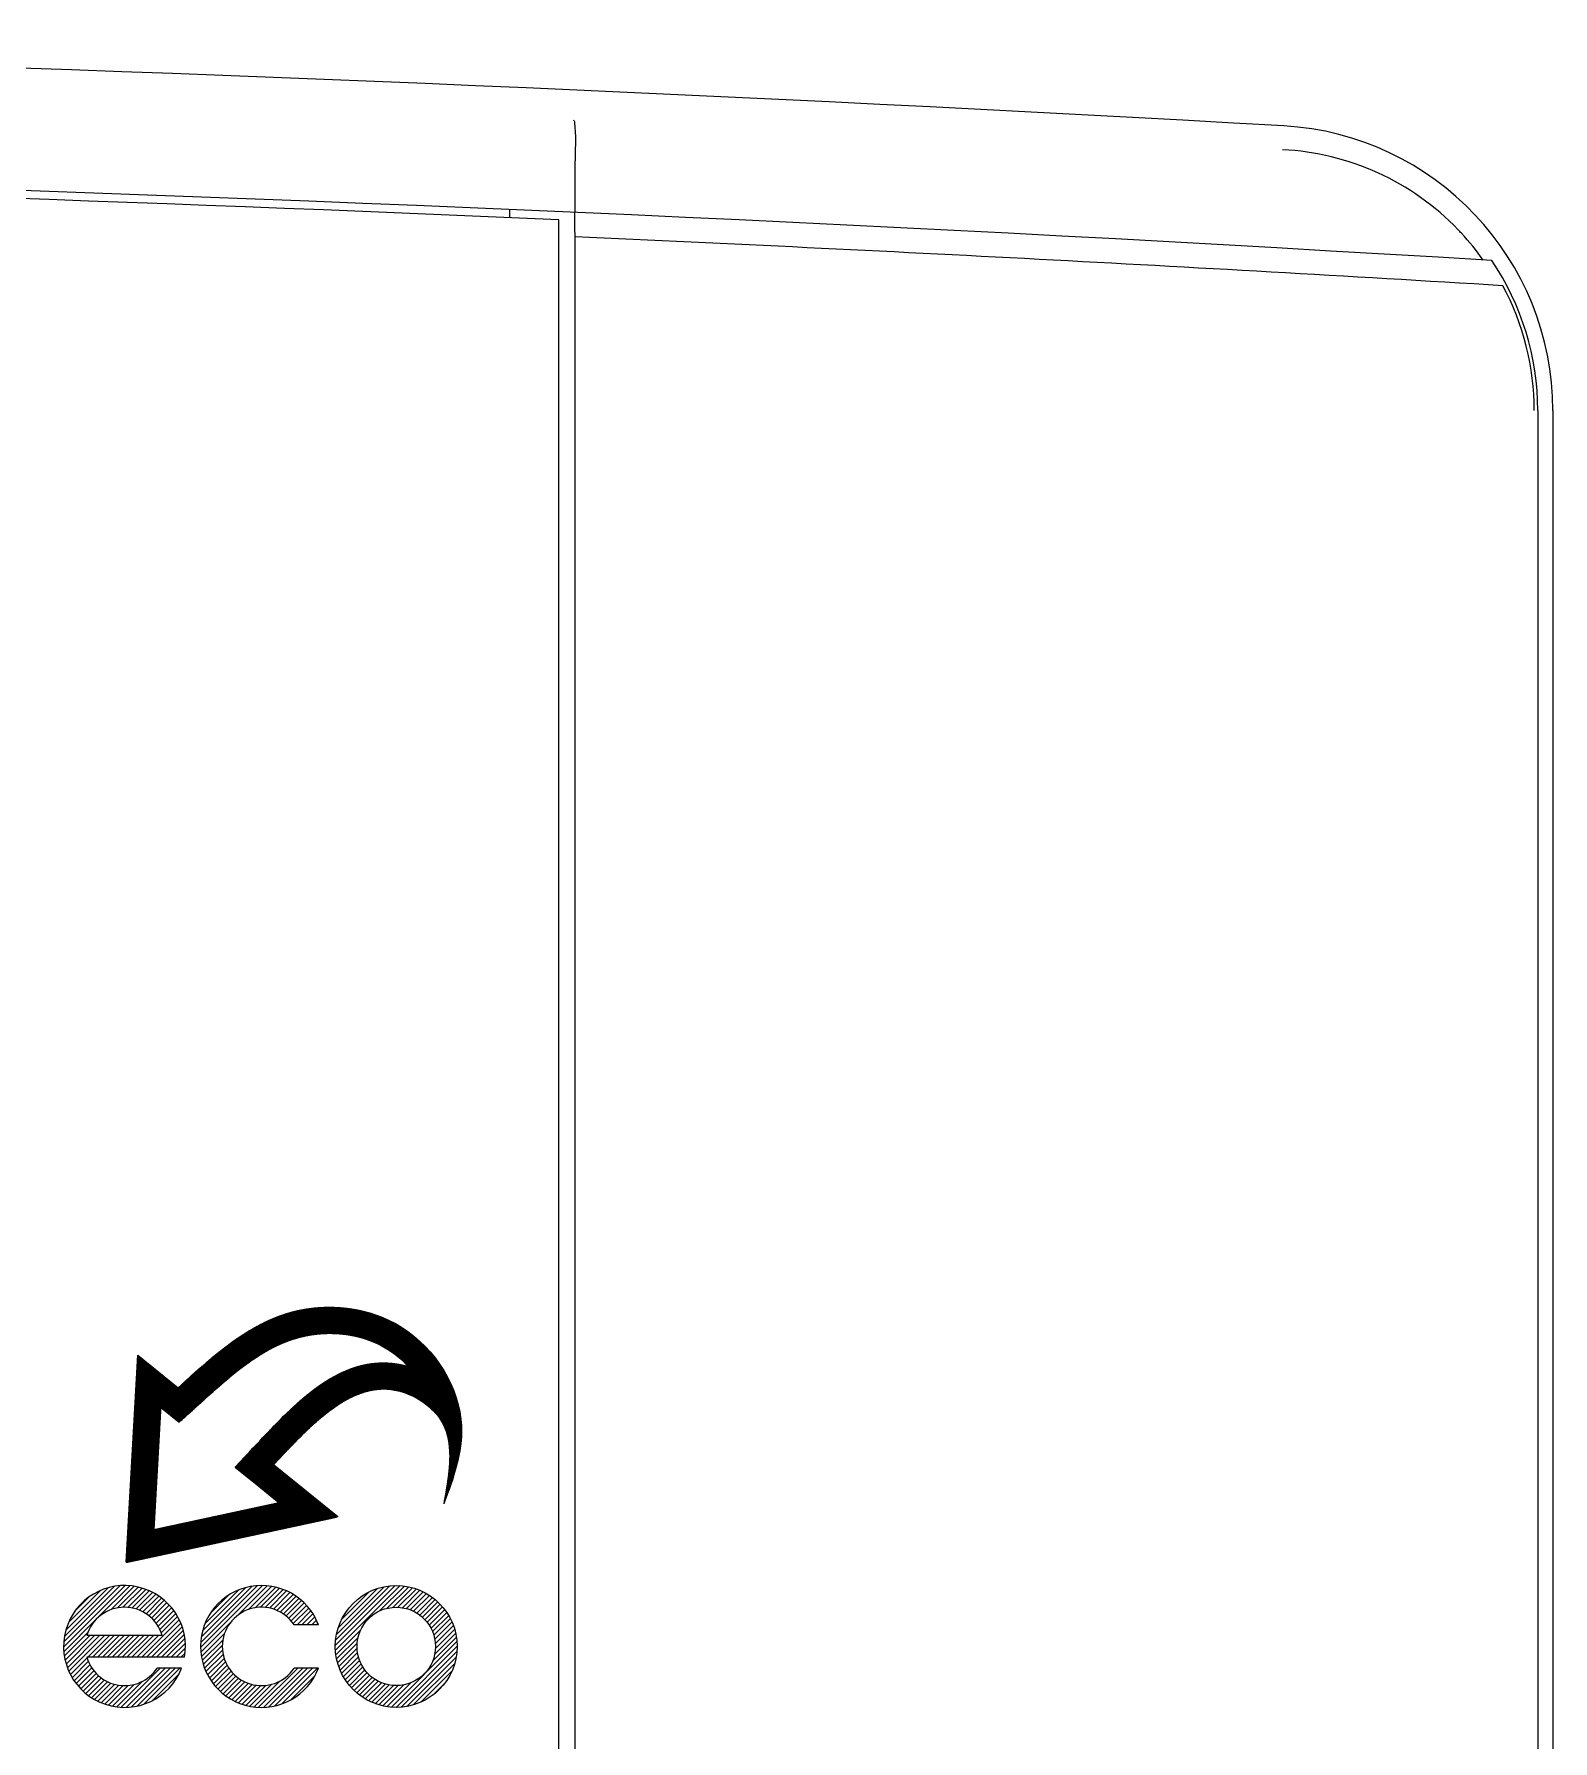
# Model space of a CAD drawing. Header units: millimetres. Extents: x 1826 to 2116, y 1670 to 1795.
# Drawn here: x 2097.08 to 2115.72, y 1767.62 to 1788.57 of the extents above; entities that cross this region are included whole.
import ezdxf

# ---------------------------------------------------------------- set-up
doc = ezdxf.new("R2010")
doc.units = ezdxf.units.MM

msp = doc.modelspace()

# ---------------------------------------------------------------- hatches: boundary and pattern name
h = msp.add_hatch()
h.set_pattern_fill('ANSI31', color=256, scale=0.01, angle=-6.436675000775066)
h.set_pattern_definition([(38.56332499922493, (10209.97186255266, 10280.50347962828), (-0.0007792240225707351, 0.00097739957164339), [])])
edge = h.paths.add_edge_path()
edge.add_spline(control_points=[(2102.109009781099, 1770.530490134354), (2102.225001266805, 1770.845295938495), (2102.482939942529, 1771.545352427431), (2102.096752387701, 1772.281257207793), (2101.781401850654, 1772.556718237089)], knot_values=[4.876698321843124, 4.876698321843124, 4.876698321843124, 4.876698321843124, 6.335500179022267, 8.120741769442958, 8.120741769442958, 8.120741769442958, 8.120741769442958], degree=3, periodic=0)
edge.add_line((2101.781401850654, 1772.556718237089), (2099.928770544791, 1772.765725008647))
edge.add_spline(control_points=[(2099.928770544786, 1772.765725008644), (2099.533260073666, 1772.578630369803), (2099.190884225478, 1772.266421805697), (2098.848508377287, 1771.954213241592)], knot_values=[0, 0, 0, 0, 1.991644351208437, 1.991644351208437, 1.991644351208437, 1.991644351208437], degree=3, periodic=0)
edge.add_line((2098.848508377287, 1771.954213241592), (2098.353659241471, 1772.35336294396))
edge.add_line((2098.353659241471, 1772.35336294396), (2098.210620612575, 1769.812414678717))
edge.add_line((2098.210620612575, 1769.812414678717), (2100.80909488726, 1770.372786771821))
edge.add_line((2100.80909488726, 1770.372786771821), (2100.017491567742, 1771.011301031037))
edge.add_spline(control_points=[(2100.017491567742, 1771.011301031037), (2100.511090387572, 1771.539117814972), (2101.1644667032, 1772.237788419034), (2102.288856011874, 1771.521778021905), (2102.179591729757, 1770.919528205851), (2102.109009781099, 1770.530490134354)], knot_values=[0, 0, 0, 0, 2.681982292592386, 3.550137558113267, 5.13422220114267, 5.13422220114267, 5.13422220114267, 5.13422220114267], degree=3, periodic=0)
edge = h.paths.add_edge_path(flags=16)
edge.add_spline(control_points=[(2098.859783003494, 1771.533994631051), (2099.187776778663, 1771.830513023434), (2099.302864506293, 1771.935257007711), (2099.649877380391, 1772.230598679111), (2099.879082490905, 1772.396114948687), (2100.256886888063, 1772.560712187297), (2100.402313329034, 1772.600303943181), (2100.713990329605, 1772.631478737995), (2100.87585028946, 1772.622446096283), (2101.17614172444, 1772.554122032891), (2101.31445521257, 1772.497606485046), (2101.521289347485, 1772.362314123937), (2101.600929468641, 1772.294134946071), (2101.672171122013, 1772.216913872976)], knot_values=[0.0118073707430658, 0.0118073707430658, 0.0118073707430658, 0.0118073707430658, 0.696193231103748, 0.696193231103748, 2.088579693311244, 2.088579693311244, 2.928696724208531, 2.928696724208531, 3.768813755105819, 3.768813755105819, 4.57333588772793, 4.57333588772793, 5.12651762310278, 5.12651762310278, 5.12651762310278, 5.12651762310278], degree=3, periodic=0)
edge.add_spline(control_points=[(2101.672171122011, 1772.216913872978), (2101.650589196328, 1772.223157338009), (2101.628862384157, 1772.228764233711), (2101.455319789602, 1772.26808729959), (2101.302375680352, 1772.267690830739), (2100.970432817499, 1772.203625228528), (2100.800256325345, 1772.122409240127), (2100.451450094894, 1771.896070601045), (2100.278166250882, 1771.73880409295), (2100.00159203859, 1771.462751304291), (2099.894512503171, 1771.348294790493), (2099.548785089835, 1770.978239436631)], knot_values=[0.01071475899619845, 0.01071475899619845, 0.01071475899619845, 0.01071475899619845, 0.08473069535466315, 0.08473069535466315, 0.5987380327716121, 0.5987380327716121, 1.281955058765988, 1.281955058765988, 2.13478424526688, 2.13478424526688, 2.703900676057915, 2.703900676057915, 2.703900676057915, 2.703900676057915], degree=3, periodic=0)
edge.add_line((2099.548785089835, 1770.978239436631), (2099.816587050997, 1770.762227999302))
edge.add_line((2099.816587050995, 1770.762227999304), (2100.086696822507, 1770.544355061644))
edge.add_line((2100.086696822509, 1770.544355061644), (2098.553720458774, 1770.213762151027))
edge.add_line((2098.553720458773, 1770.213762151027), (2098.638106453789, 1771.712800902357))
edge.add_line((2098.638106453789, 1771.712800902357), (2098.647603860538, 1771.705140209832))
edge.add_line((2098.64760386054, 1771.705140209832), (2098.859783003496, 1771.533994631053))
edge = h.paths.add_edge_path()
edge.add_spline(control_points=[(2101.781401850654, 1772.556718237089), (2101.721613386766, 1772.608943903035), (2101.285612290805, 1772.935646590688), (2100.564910148194, 1773.012582696495), (2100.040077197868, 1772.818378173554), (2099.928770544786, 1772.765725008644)], knot_values=[1.991644351208437, 1.991644351208437, 1.991644351208437, 1.991644351208437, 2.330114846188212, 4.316199212338715, 4.876698321843124, 4.876698321843124, 4.876698321843124, 4.876698321843124], degree=3, periodic=0)
edge.add_line((2099.928770544793, 1772.765725008646), (2101.781401850658, 1772.556718237088))
at = {"lineweight": 5}
h = msp.add_hatch(dxfattribs=at)
h.set_pattern_fill('ANSI31', color=256, scale=0.01342335350135831)
h.set_pattern_definition([(44.99999999999999, (-10428.4544212007, 8512.199081132774), (-0.03013628811146199, 0.030136288111462), [])])
edge = h.paths.add_edge_path(flags=17)
edge.add_arc((2101.525271050479, 1768.779775168866), 0.4812490580299001, 0, 360)
edge = h.paths.add_edge_path()
edge.add_arc((2101.525271050479, 1768.779775168866), 0.7478808080299001, 0, 360)
edge = h.paths.add_edge_path()
edge.add_line((2098.889047752233, 1768.513143418867), (2098.590945586275, 1768.513143418867))
edge.add_arc((2098.190310882652, 1768.779775168866), 0.4812490580299001, 196.082461547704, 326.3553075684607, ccw=False)
edge.add_line((2097.727895989588, 1768.646459293867), (2098.926213444473, 1768.646459293867))
edge.add_arc((2098.190310882652, 1768.779775168866), 0.7478808080299001, 349.731679614451, 699.1135922238989)
edge = h.paths.add_edge_path(flags=16)
edge.add_arc((2098.190310882652, 1768.779775168866), 0.4812490580299001, 16.08246154757175, 163.9175384524284)
edge.add_line((2097.727895989588, 1768.913091043866), (2098.652725775719, 1768.913091043866))
edge = h.paths.add_edge_path()
edge.add_arc((2099.871498610159, 1768.779775168866), 0.4812490580299001, 33.64469243153924, 326.3553075682946)
edge.add_line((2100.272133313782, 1768.513143418867), (2100.570235479736, 1768.513143418867))
edge.add_arc((2099.871498610159, 1768.779775168866), 0.7478808080299001, 20.886407776101123, 339.1135922238989, ccw=False)
edge.add_line((2100.570235479736, 1769.046406918866), (2100.272133313782, 1769.046406918866))

# ---------------------------------------------------------------- linework, layer by layer
at = {"linetype": 'Continuous'}
for p, q in [((2103.720338650122, 1786.381190243647), (2103.720338650122, 1787.014272836147)), ((2102.920338650121, 1786.313487310747), (2102.920338650121, 1786.416270456048)), ((2103.520338650123, 1711.243602632547), (2103.520338650123, 1786.289949071947)), ((2103.720338650122, 1699.436972587248), (2103.720338650122, 1786.080894230647)), ((2115.535295136022, 1783.948465292848), (2115.535295136022, 1744.319431959248)), ((2115.720338650122, 1783.948465292848), (2115.720338650122, 1702.069431959248))]:
    msp.add_line(p, q, dxfattribs=at)
at = {"lineweight": 5}
for p, q in [((2098.210620612575, 1769.812414678717), (2098.353659241471, 1772.35336294396)), ((2098.353659241471, 1772.35336294396), (2098.848508377287, 1771.954213241592)), ((2098.553720458773, 1770.213762151027), (2098.638106453789, 1771.712800902359)), ((2098.638106453789, 1771.712800902359), (2098.64760386054, 1771.705140209832)), ((2100.017491567742, 1771.011301031037), (2100.80909488726, 1770.372786771821)), ((2099.816587050995, 1770.762227999278), (2100.086696822509, 1770.544355061644)), ((2098.210620612575, 1769.812414678717), (2100.80909488726, 1770.372786771821)), ((2098.553720458773, 1770.213762151027), (2100.086696822509, 1770.544355061644))]:
    msp.add_line(p, q, dxfattribs=at)
for p, q in [((2098.64760386054, 1771.705140209832), (2098.859783003496, 1771.533994631053)), ((2099.548785089835, 1770.978239436631), (2099.816587050995, 1770.762227999304)), ((2098.652725775719, 1768.913091043866), (2097.727895989588, 1768.913091043866)), ((2100.570235479736, 1769.046406918866), (2100.272133313782, 1769.046406918866)), ((2098.926213444473, 1768.646459293867), (2097.727895989588, 1768.646459293867)), ((2098.889047752233, 1768.513143418867), (2098.590945586275, 1768.513143418867)), ((2100.570235479736, 1768.513143418867), (2100.272133313782, 1768.513143418867))]:
    msp.add_line(p, q)
for radius in [0.7478808080299001, 0.4812490580299001]:
    msp.add_circle((2101.525271050479, 1768.779775168866), radius)
at = {"linetype": 'Continuous'}
for centre, radius, start, end in [((2072.720338650122, 1088.569431959246), 700, 86.74888985422604, 93.25111014577395), ((2112.220338650122, 1783.948465292848), 3.5, 0, 86.74888985412166), ((2112.244010830524, 1783.948467953748), 3.2064635227, 43.81838677986005, 87.17120457649688), ((2072.720338650122, 1088.569431959246), 698.5, 86.5322358139792, 93.46776418602082), ((2072.720338650122, 1088.569431959246), 698.4, 87.47239041334461, 92.52760958665542), ((2114.945470473122, 1786.390056234747), 11.233271597, 180.0432100059955, 181.5808625121417), ((2072.720338650122, 1088.569431959246), 698.2, 86.51950429409051, 87.45523738426476), ((2112.234488408623, 1783.939817222147), 3.21932388, 42.74564910671074, 43.81213538054363), ((2112.239419163223, 1783.944111612148), 3.212788072, 35.2184471328767, 42.74909165299901)]:
    msp.add_arc(centre, radius, start, end, dxfattribs=at)
for centre, radius, start, end in [((2098.190310882652, 1768.779775168866), 0.7478808080299001, 349.731679614451, 339.1135922238989), ((2099.871498610159, 1768.779775168866), 0.7478808080299001, 20.88640777610107, 339.1135922238989), ((2098.190310882652, 1768.779775168866), 0.4812490580299001, 16.08246154757175, 163.9175384524284), ((2099.871498610159, 1768.779775168866), 0.4812490580299001, 33.64469243153924, 326.3553075682946), ((2098.190310882652, 1768.779775168866), 0.4812490580299001, 196.082461547704, 326.3553075684608)]:
    msp.add_arc(centre, radius, start, end)
for centre, major_axis, ratio, end_param in [((2112.249042847521, 1783.948465292848), (3.2862522885, 0), 0.9999618523999998, 6.878222649700001), ((2112.248671557722, 1783.948465292848), (3.2437445019, 0), 0.9999618523999999, 6.775500014099999)]:
    msp.add_ellipse(centre, major_axis=major_axis, ratio=ratio, start_param=6.2831853072, end_param=end_param, dxfattribs=at)
msp.add_open_spline([(2103.701067780923, 1787.514933273848), (2103.714112957521, 1787.505857939347), (2103.713103429924, 1787.442696341747), (2103.727878802321, 1787.345790399348), (2103.723661640222, 1787.189774739948), (2103.720338649324, 1787.076070378348), (2103.720338650122, 1787.014272836147)], degree=3, knots=[0, 0, 0, 0, 0.09479675050000001, 0.3143738011, 0.6313612345, 1, 1, 1, 1], dxfattribs=at)
at = {"lineweight": 5}
for points, knots in [([(2098.848508377287, 1771.954213241592), (2099.287237451346, 1772.354285194588), (2100.06738657815, 1773.065694132915), (2101.731575330801, 1772.888039323273), (2102.509852230436, 1771.618393516474), (2102.225001266805, 1770.845295938495), (2102.109009781099, 1770.530490134354)], [0, 0, 0, 0, 2.552143460712846, 4.538227826863348, 6.661939912263815, 8.120741769442958, 8.120741769442958, 8.120741769442958, 8.120741769442958]), ([(2100.017491567742, 1771.011301031037), (2100.511090387572, 1771.539117814972), (2101.1644667032, 1772.237788419034), (2102.288856011874, 1771.521778021905), (2102.179591729757, 1770.919528205851), (2102.109009781099, 1770.530490134354)], [0, 0, 0, 0, 2.681982292592386, 3.550137558113267, 5.13422220114267, 5.13422220114267, 5.13422220114267, 5.13422220114267])]:
    msp.add_open_spline(points, degree=3, knots=knots, dxfattribs=at)
for points, knots in [([(2098.859783003494, 1771.533994631051), (2099.187776778663, 1771.830513023434), (2099.302864506293, 1771.935257007711), (2099.649877380391, 1772.230598679111), (2099.879082490905, 1772.396114948687), (2100.256886888063, 1772.560712187297), (2100.402313329034, 1772.600303943181), (2100.713990329605, 1772.631478737995), (2100.87585028946, 1772.622446096283), (2101.17614172444, 1772.554122032891), (2101.31445521257, 1772.497606485046), (2101.521289347485, 1772.362314123937), (2101.600929468641, 1772.294134946071), (2101.672171122013, 1772.216913872976)], [0.0118073707430658, 0.0118073707430658, 0.0118073707430658, 0.0118073707430658, 0.696193231103748, 0.696193231103748, 2.088579693311244, 2.088579693311244, 2.928696724208531, 2.928696724208531, 3.768813755105819, 3.768813755105819, 4.57333588772793, 4.57333588772793, 5.12651762310278, 5.12651762310278, 5.12651762310278, 5.12651762310278]), ([(2099.548785089835, 1770.978239436631), (2099.894512503171, 1771.348294790493), (2100.00159203859, 1771.462751304291), (2100.278166250882, 1771.73880409295), (2100.451450094894, 1771.896070601045), (2100.800256325345, 1772.122409240127), (2100.970432817499, 1772.203625228528), (2101.302375680352, 1772.267690830739), (2101.455319789602, 1772.26808729959), (2101.628862384157, 1772.228764233711), (2101.650589196328, 1772.223157338009), (2101.672171122011, 1772.216913872978)], [0.01071475899619832, 0.01071475899619832, 0.01071475899619832, 0.01071475899619832, 0.5798311897872339, 0.5798311897872339, 1.432660376288126, 1.432660376288126, 2.115877402282502, 2.115877402282502, 2.629884739699451, 2.629884739699451, 2.703900676057915, 2.703900676057915, 2.703900676057915, 2.703900676057915])]:
    msp.add_open_spline(points, degree=3, knots=knots)

doc.saveas('drawing.dxf')
